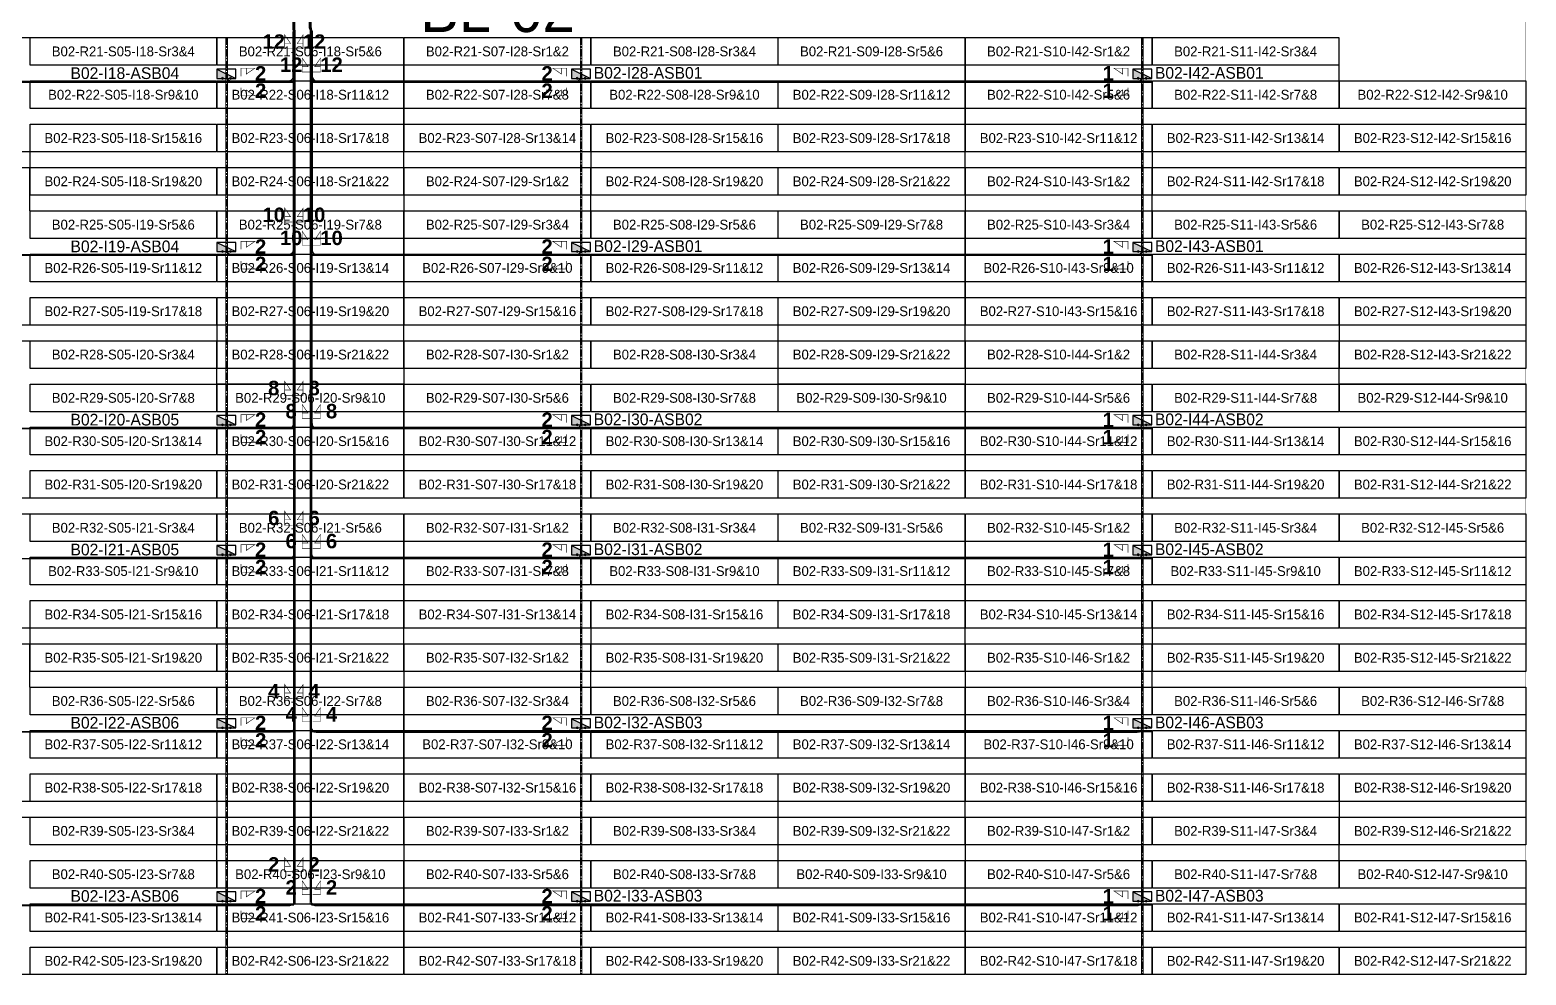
# Model space of a CAD drawing. Header units: metres. Extents: x 532643 to 533032, y 2674174 to 2674494.
# Drawn here: x 532773 to 533032.1, y 2674174.2 to 2674337.9 of the extents above; entities that cross this region are included whole.
import ezdxf
from ezdxf.enums import TextEntityAlignment as Align

# ---------------------------------------------------------------- set-up
doc = ezdxf.new("R2010")
doc.units = ezdxf.units.M
doc.header["$MEASUREMENT"] = 0
doc.linetypes.add('CENTER', pattern=[2, 1.25, -0.25, 0.25, -0.25])
doc.layers.add('Block Boundary-12.5 MW Block', color=6, linetype='Continuous', lineweight=9)
doc.layers.add('PILE', color=1, linetype='Continuous', lineweight=15)
for name, color, linetype in [('DC Trench BL-02', 40, 'Continuous'), ('E-Inverter Grouping', 2, 'Continuous'), ('Inverter Block-02', 7, 'Continuous'), ('LT Cable(AG) INV to LT Panel BL-02', 2, 'Continuous'), ('Messenger Wire Block-02 (Master Path)', 30, 'Continuous'), ('Messenger Wire Block-02 (MW Path)', 191, 'Continuous'), ('Messenger Wire Exc Link', 7, 'Continuous'), ('MMS Block Numbering', 7, 'Continuous'), ('MMS Table Block-02', 8, 'Continuous'), ('Plan Line - DC BL-02', 40, 'Continuous'), ('Section Marking BL-02', 2, 'Continuous')]:
    doc.layers.add(name, color=color, linetype=linetype)
doc.styles.add('Adani Regular', font='Adani Regular.ttf')
doc.styles.add('BoldTextStyle', font='arialbd.ttf')
doc.styles.get("Standard").update_dxf_attribs({"font": 'Adani Regular.ttf'})

# ---------------------------------------------------------------- blocks, each defined once
blk = doc.blocks.new('MMS Table (32.292 x 4.788)')
at = {"color": 0}
blk.add_lwpolyline([(0, -0.002), (0, 4.786), (32.292, 4.786), (32.292, -0.002)], close=True, dxfattribs=at)
at = {"color": 7}
blk.add_attdef('ID1', text='', height=1.7, dxfattribs=at).set_placement((16.146, 2.392), align=Align.MIDDLE_CENTER)
blk = doc.blocks.new('Inverter Block')
h = blk.add_hatch(color=0)
h.dxf.hatch_style = 1
h.paths.add_polyline_path([(-1.46, 2.27), (-1.46, 0.85), (1.46, 0.85)])
at = {"color": 0}
blk.add_lwpolyline([(1.46, 2.27), (-1.46, 2.27), (-1.46, 0.85), (1.46, 0.85)], close=True, dxfattribs=at)
blk.add_lwpolyline([(-1.46, 2.27), (1.46, 0.85)], dxfattribs=at)
at = {"layer": 'PILE'}
for centre in [(-0.61, 0.85), (0.61, 0.85)]:
    blk.add_circle(centre, 0.156, dxfattribs=at)
at = {"color": 7}
blk.add_attdef('ID', (-1.46, 3.01), '', height=1.8, dxfattribs=at)

msp = doc.modelspace()

# ---------------------------------------------------------------- linework, layer by layer
at = {"layer": 'Block Boundary-12.5 MW Block', "const_width": 0.05}
msp.add_lwpolyline([(532643.48, 2674494.08), (533032.08, 2674494.08), (533032.08, 2674174.29), (532643.48, 2674174.29)], close=True, dxfattribs=at)
at = {"layer": 'DC Trench BL-02', "color": 40, "const_width": 0.15}
for points in [[(532807.23, 2674336.57), (532806.93, 2674336.57), (532806.93, 2674174.29), (532807.23, 2674174.29)], [(532868.63, 2674336.57), (532868.33, 2674336.57), (532868.33, 2674174.29), (532868.63, 2674174.29)], [(532965.81, 2674336.57), (532965.51, 2674336.57), (532965.51, 2674174.29), (532965.81, 2674174.29)]]:
    msp.add_lwpolyline(points, close=True, dxfattribs=at)
at = {"layer": 'E-Inverter Grouping'}
for points in [[(532837.73, 2674309.29), (532773.05, 2674309.29), (532773.05, 2674316.79), (532740.66, 2674316.79), (532740.66, 2674336.58), (532837.73, 2674336.58)], [(532934.91, 2674309.29), (532870.22, 2674309.29), (532870.22, 2674316.79), (532837.83, 2674316.79), (532837.83, 2674336.58), (532934.91, 2674336.58)], [(532837.73, 2674279.29), (532805.44, 2674279.29), (532805.44, 2674286.79), (532740.66, 2674286.79), (532740.66, 2674314.08), (532772.95, 2674314.08), (532772.95, 2674306.58), (532837.73, 2674306.58)], [(532934.91, 2674279.29), (532902.62, 2674279.29), (532902.62, 2674286.79), (532837.83, 2674286.79), (532837.83, 2674314.08), (532870.12, 2674314.08), (532870.12, 2674306.58), (532934.91, 2674306.58)], [(533032.08, 2674279.29), (532999.79, 2674279.29), (532999.79, 2674286.79), (532935.01, 2674286.79), (532935.01, 2674314.08), (532967.3, 2674314.08), (532967.3, 2674306.58), (533032.08, 2674306.58)], [(532805.34, 2674276.58), (532837.73, 2674276.58), (532837.73, 2674256.79), (532740.66, 2674256.79), (532740.66, 2674284.08), (532805.34, 2674284.08)], [(532902.52, 2674276.58), (532934.91, 2674276.58), (532934.91, 2674256.79), (532837.83, 2674256.79), (532837.83, 2674284.08), (532902.52, 2674284.08)], [(532999.69, 2674276.58), (533032.08, 2674276.58), (533032.08, 2674256.79), (532935.01, 2674256.79), (532935.01, 2674284.08), (532999.69, 2674284.08)], [(532837.73, 2674226.79), (532773.05, 2674226.79), (532773.05, 2674234.29), (532740.66, 2674234.29), (532740.66, 2674254.08), (532837.73, 2674254.08)], [(532934.91, 2674226.79), (532870.22, 2674226.79), (532870.22, 2674234.29), (532837.83, 2674234.29), (532837.83, 2674254.08), (532934.91, 2674254.08)], [(533032.08, 2674226.79), (532967.4, 2674226.79), (532967.4, 2674234.29), (532935.01, 2674234.29), (532935.01, 2674254.08), (533032.08, 2674254.08)], [(532837.73, 2674196.79), (532805.44, 2674196.79), (532805.44, 2674204.29), (532740.66, 2674204.29), (532740.66, 2674231.58), (532772.95, 2674231.58), (532772.95, 2674224.08), (532837.73, 2674224.08)], [(532934.91, 2674196.79), (532902.62, 2674196.79), (532902.62, 2674204.29), (532837.83, 2674204.29), (532837.83, 2674231.58), (532870.12, 2674231.58), (532870.12, 2674224.08), (532934.91, 2674224.08)], [(533032.08, 2674196.79), (532999.79, 2674196.79), (532999.79, 2674204.29), (532935.01, 2674204.29), (532935.01, 2674231.58), (532967.3, 2674231.58), (532967.3, 2674224.08), (533032.08, 2674224.08)], [(532805.34, 2674194.08), (532837.73, 2674194.08), (532837.73, 2674174.29), (532740.66, 2674174.29), (532740.66, 2674201.58), (532805.34, 2674201.58)], [(532902.52, 2674194.08), (532934.91, 2674194.08), (532934.91, 2674174.29), (532837.83, 2674174.29), (532837.83, 2674201.58), (532902.52, 2674201.58)], [(532999.69, 2674194.08), (533032.08, 2674194.08), (533032.08, 2674174.29), (532935.01, 2674174.29), (532935.01, 2674201.58), (532999.69, 2674201.58)]]:
    msp.add_lwpolyline(points, close=True, dxfattribs=at)
at = {"layer": 'E-Inverter Grouping', "color": 3}
msp.add_lwpolyline([(532999.69, 2674329.08), (533032.08, 2674329.08), (533032.08, 2674309.29), (532967.4, 2674309.29), (532967.4, 2674316.79), (532935.01, 2674316.79), (532935.01, 2674336.58), (532999.69, 2674336.58)], close=True, dxfattribs=at)
at = {"layer": 'LT Cable(AG) INV to LT Panel BL-02', "color": 2}
for points in [[(532833.52, 2674367.87), (532827.86, 2674367.87, -0.105798), (532827.5, 2674367.95), (532825.69, 2674368.76, 0.042157), (532825.54, 2674368.77), (532819.49, 2674368.77, 0.414214), (532818.59, 2674367.87), (532818.59, 2674338.22, 0.021647), (532818.59, 2674338.15), (532818.63, 2674337.65, -0.021647), (532818.64, 2674337.57), (532818.64, 2674329.88, -0.414214), (532817.74, 2674328.98), (532710.8, 2674328.98, -0.414214), (532709.9, 2674329.88), (532709.9, 2674330.23)], [(532833.52, 2674367.82), (532827.85, 2674367.82, -0.106135), (532827.48, 2674367.9), (532825.69, 2674368.71, 0.042157), (532825.54, 2674368.72), (532819.54, 2674368.72, 0.414214), (532818.64, 2674367.82), (532818.64, 2674338.23, 0.021647), (532818.64, 2674338.15), (532818.68, 2674337.65, -0.021647), (532818.69, 2674337.57), (532818.69, 2674299.83, -0.414214), (532817.79, 2674298.93), (532710.8, 2674298.93, -0.414214), (532709.9, 2674299.83), (532709.9, 2674300.23)], [(532831.58, 2674367.77), (532827.84, 2674367.77, -0.106475), (532827.47, 2674367.85), (532825.69, 2674368.66, 0.042157), (532825.53, 2674368.67), (532819.59, 2674368.67, 0.414214), (532818.69, 2674367.77), (532818.69, 2674338.23, 0.021647), (532818.69, 2674338.15), (532818.73, 2674337.65, -0.021647), (532818.74, 2674337.57), (532818.74, 2674269.78, -0.414214), (532817.84, 2674268.88), (532710.8, 2674268.88, -0.414214), (532709.9, 2674269.78), (532709.9, 2674270.23)], [(532831.58, 2674367.72), (532827.83, 2674367.72, -0.106819), (532827.46, 2674367.8), (532825.68, 2674368.61, 0.042157), (532825.53, 2674368.62), (532819.64, 2674368.62, 0.414214), (532818.74, 2674367.72), (532818.74, 2674338.23, 0.021647), (532818.74, 2674338.15), (532818.78, 2674337.65, -0.021647), (532818.79, 2674337.58), (532818.79, 2674247.23, -0.414214), (532817.89, 2674246.33), (532710.8, 2674246.33, -0.414214), (532709.9, 2674247.23), (532709.9, 2674247.73)], [(532829.51, 2674367.67), (532827.82, 2674367.67, -0.107167), (532827.45, 2674367.75), (532825.68, 2674368.56, 0.042157), (532825.53, 2674368.57), (532819.69, 2674368.57, 0.414214), (532818.79, 2674367.67), (532818.79, 2674338.23, 0.021647), (532818.79, 2674338.15), (532818.83, 2674337.66, -0.021647), (532818.84, 2674337.58), (532818.84, 2674217.18, -0.414214), (532817.94, 2674216.28), (532710.8, 2674216.28, -0.414214), (532709.9, 2674217.18), (532709.9, 2674217.73)], [(532829.51, 2674367.62), (532827.81, 2674367.62, -0.107518), (532827.44, 2674367.7), (532825.67, 2674368.51, 0.042157), (532825.52, 2674368.52), (532819.74, 2674368.52, 0.414214), (532818.84, 2674367.62), (532818.84, 2674338.23, 0.021647), (532818.84, 2674338.16), (532818.88, 2674337.66, -0.021647), (532818.89, 2674337.58), (532818.89, 2674187.13, -0.414214), (532817.99, 2674186.23), (532710.8, 2674186.23, -0.414214), (532709.9, 2674187.13), (532709.9, 2674187.73)], [(532833.52, 2674367.9), (532827.87, 2674367.9, -0.105631), (532827.5, 2674367.98), (532825.7, 2674368.79, 0.042157), (532825.54, 2674368.8), (532819.46, 2674368.8, 0.414214), (532818.56, 2674367.9), (532818.56, 2674338.22, 0.021647), (532818.56, 2674338.14), (532818.61, 2674337.65, -0.021647), (532818.61, 2674337.57), (532818.61, 2674329.9, -0.414214), (532817.71, 2674329), (532807.98, 2674329, -0.414214), (532807.08, 2674329.9), (532807.08, 2674330.23)], [(532833.52, 2674367.85), (532827.86, 2674367.85, -0.105966), (532827.49, 2674367.93), (532825.69, 2674368.74, 0.042157), (532825.54, 2674368.75), (532819.51, 2674368.75, 0.414214), (532818.61, 2674367.85), (532818.61, 2674338.22, 0.021647), (532818.61, 2674338.15), (532818.66, 2674337.65, -0.021647), (532818.66, 2674337.57), (532818.66, 2674299.85, -0.414214), (532817.76, 2674298.95), (532807.98, 2674298.95, -0.414214), (532807.08, 2674299.85), (532807.08, 2674300.23)], [(532831.58, 2674367.8), (532827.85, 2674367.8, -0.106305), (532827.48, 2674367.88), (532825.69, 2674368.69, 0.042157), (532825.54, 2674368.7), (532819.56, 2674368.7, 0.414214), (532818.66, 2674367.8), (532818.66, 2674338.23, 0.021647), (532818.66, 2674338.15), (532818.71, 2674337.65, -0.021647), (532818.71, 2674337.57), (532818.71, 2674269.8, -0.414214), (532817.81, 2674268.9), (532807.98, 2674268.9, -0.414214), (532807.08, 2674269.8), (532807.08, 2674270.23)], [(532831.58, 2674367.75), (532827.84, 2674367.75, -0.106647), (532827.47, 2674367.83), (532825.68, 2674368.64, 0.042157), (532825.53, 2674368.65), (532819.61, 2674368.65, 0.414214), (532818.71, 2674367.75), (532818.71, 2674338.23, 0.021647), (532818.71, 2674338.15), (532818.76, 2674337.65, -0.021647), (532818.76, 2674337.57), (532818.76, 2674247.25, -0.414214), (532817.86, 2674246.35), (532807.98, 2674246.35, -0.414214), (532807.08, 2674247.25), (532807.08, 2674247.73)], [(532829.51, 2674367.7), (532827.83, 2674367.7, -0.106992), (532827.45, 2674367.78), (532825.68, 2674368.59, 0.042157), (532825.53, 2674368.6), (532819.66, 2674368.6, 0.414214), (532818.76, 2674367.7), (532818.76, 2674338.23, 0.021647), (532818.76, 2674338.15), (532818.81, 2674337.65, -0.021647), (532818.81, 2674337.58), (532818.81, 2674217.2, -0.414214), (532817.91, 2674216.3), (532807.98, 2674216.3, -0.414214), (532807.08, 2674217.2), (532807.08, 2674217.73)], [(532829.51, 2674367.65), (532827.82, 2674367.65, -0.107342), (532827.44, 2674367.73), (532825.67, 2674368.54, 0.042157), (532825.52, 2674368.55), (532819.71, 2674368.55, 0.414214), (532818.81, 2674367.65), (532818.81, 2674338.23, 0.021647), (532818.81, 2674338.15), (532818.86, 2674337.66, -0.021647), (532818.86, 2674337.58), (532818.86, 2674187.15, -0.414214), (532817.96, 2674186.25), (532807.98, 2674186.25, -0.414214), (532807.08, 2674187.15), (532807.08, 2674187.73)]]:
    msp.add_lwpolyline(points, format="xyb", dxfattribs=at)
at = {"layer": 'LT Cable(AG) INV to LT Panel BL-02', "color": 5}
for points in [[(532828.49, 2674367.27), (532826.87, 2674367.27, 0.078431), (532826.59, 2674367.22), (532825.73, 2674366.94, -0.078431), (532825.45, 2674366.9), (532822.31, 2674366.9, 0.414214), (532821.41, 2674366), (532821.41, 2674338.33, 0.093355), (532821.47, 2674338.01), (532821.57, 2674337.75, -0.093355), (532821.64, 2674337.42), (532821.64, 2674187.15, 0.414214), (532822.54, 2674186.25), (532964.76, 2674186.25, 0.414214), (532965.66, 2674187.15), (532965.66, 2674187.73)], [(532828.49, 2674367.24), (532826.87, 2674367.24, 0.078431), (532826.59, 2674367.2), (532825.73, 2674366.92, -0.078431), (532825.45, 2674366.87), (532822.34, 2674366.87, 0.414214), (532821.44, 2674365.97), (532821.44, 2674338.34, 0.093355), (532821.5, 2674338.01), (532821.6, 2674337.75, -0.093355), (532821.66, 2674337.42), (532821.66, 2674187.18, 0.414214), (532822.56, 2674186.28), (532867.58, 2674186.28, 0.414214), (532868.48, 2674187.18), (532868.48, 2674187.73)], [(532828.49, 2674367.22), (532826.87, 2674367.22, 0.078431), (532826.6, 2674367.17), (532825.73, 2674366.89, -0.078431), (532825.46, 2674366.85), (532822.36, 2674366.85, 0.414214), (532821.46, 2674365.95), (532821.46, 2674338.34, 0.093355), (532821.52, 2674338.02), (532821.62, 2674337.76, -0.093355), (532821.69, 2674337.43), (532821.69, 2674217.2, 0.414214), (532822.59, 2674216.3), (532964.76, 2674216.3, 0.414214), (532965.66, 2674217.2), (532965.66, 2674217.73)], [(532828.49, 2674367.19), (532826.88, 2674367.19, 0.078431), (532826.6, 2674367.15), (532825.74, 2674366.87, -0.078431), (532825.46, 2674366.82), (532822.39, 2674366.82, 0.414214), (532821.49, 2674365.92), (532821.49, 2674338.35, 0.093355), (532821.55, 2674338.02), (532821.65, 2674337.76, -0.093355), (532821.71, 2674337.43), (532821.71, 2674217.23, 0.414214), (532822.61, 2674216.33), (532867.58, 2674216.33, 0.414214), (532868.48, 2674217.23), (532868.48, 2674217.73)], [(532830.48, 2674367.17), (532826.88, 2674367.17, 0.078431), (532826.6, 2674367.12), (532825.74, 2674366.84, -0.078431), (532825.46, 2674366.8), (532822.41, 2674366.8, 0.414214), (532821.51, 2674365.9), (532821.51, 2674338.35, 0.093355), (532821.57, 2674338.03), (532821.67, 2674337.77, -0.093355), (532821.74, 2674337.44), (532821.74, 2674247.25, 0.414214), (532822.64, 2674246.35), (532964.76, 2674246.35, 0.414214), (532965.66, 2674247.25), (532965.66, 2674247.73)], [(532830.48, 2674367.14), (532826.89, 2674367.14, 0.078431), (532826.61, 2674367.1), (532825.75, 2674366.82, -0.078431), (532825.47, 2674366.77), (532822.44, 2674366.77, 0.414214), (532821.54, 2674365.87), (532821.54, 2674338.36, 0.093355), (532821.6, 2674338.03), (532821.7, 2674337.77, -0.093355), (532821.76, 2674337.44), (532821.76, 2674247.28, 0.414214), (532822.66, 2674246.38), (532867.58, 2674246.38, 0.414214), (532868.48, 2674247.28), (532868.48, 2674247.73)], [(532830.48, 2674367.12), (532826.89, 2674367.12, 0.078431), (532826.61, 2674367.07), (532825.75, 2674366.79, -0.078431), (532825.47, 2674366.75), (532822.46, 2674366.75, 0.414214), (532821.56, 2674365.85), (532821.56, 2674338.36, 0.093355), (532821.62, 2674338.04), (532821.72, 2674337.77, -0.093355), (532821.79, 2674337.45), (532821.79, 2674269.8, 0.414214), (532822.69, 2674268.9), (532964.76, 2674268.9, 0.414214), (532965.66, 2674269.8), (532965.66, 2674270.23)], [(532830.48, 2674367.09), (532826.89, 2674367.09, 0.078431), (532826.62, 2674367.05), (532825.75, 2674366.77, -0.078431), (532825.48, 2674366.72), (532822.49, 2674366.72, 0.414214), (532821.59, 2674365.82), (532821.59, 2674338.37, 0.093355), (532821.65, 2674338.04), (532821.75, 2674337.78, -0.093355), (532821.81, 2674337.45), (532821.81, 2674269.83, 0.414214), (532822.71, 2674268.93), (532867.58, 2674268.93, 0.414214), (532868.48, 2674269.83), (532868.48, 2674270.23)], [(532832.64, 2674367.07), (532826.9, 2674367.07, 0.078431), (532826.62, 2674367.02), (532825.76, 2674366.74, -0.078431), (532825.48, 2674366.7), (532822.51, 2674366.7, 0.414214), (532821.61, 2674365.8), (532821.61, 2674338.37, 0.093355), (532821.67, 2674338.04), (532821.77, 2674337.78, -0.093355), (532821.84, 2674337.46), (532821.84, 2674299.85, 0.414214), (532822.74, 2674298.95), (532964.76, 2674298.95, 0.414214), (532965.66, 2674299.85), (532965.66, 2674300.23)], [(532832.64, 2674367.04), (532826.9, 2674367.04, 0.078431), (532826.62, 2674367), (532825.76, 2674366.72, -0.078431), (532825.48, 2674366.67), (532822.54, 2674366.67, 0.414214), (532821.64, 2674365.77), (532821.64, 2674338.38, 0.093355), (532821.7, 2674338.05), (532821.8, 2674337.79, -0.093355), (532821.86, 2674337.46), (532821.86, 2674299.88, 0.414214), (532822.76, 2674298.98), (532867.58, 2674298.98, 0.414214), (532868.48, 2674299.88), (532868.48, 2674300.23)], [(532832.64, 2674367.02), (532826.91, 2674367.02, 0.078431), (532826.63, 2674366.97), (532825.77, 2674366.69, -0.078431), (532825.49, 2674366.65), (532822.56, 2674366.65, 0.414214), (532821.66, 2674365.75), (532821.66, 2674338.38, 0.093355), (532821.72, 2674338.05), (532821.82, 2674337.79, -0.093355), (532821.89, 2674337.47), (532821.89, 2674329.9, 0.414214), (532822.79, 2674329), (532964.76, 2674329, 0.414214), (532965.66, 2674329.9), (532965.66, 2674330.23)], [(532832.64, 2674366.99), (532826.91, 2674366.99, 0.078431), (532826.63, 2674366.95), (532825.77, 2674366.67, -0.078431), (532825.49, 2674366.62), (532822.59, 2674366.62, 0.414214), (532821.69, 2674365.72), (532821.69, 2674338.39, 0.093355), (532821.75, 2674338.06), (532821.85, 2674337.8, -0.093355), (532821.91, 2674337.47), (532821.91, 2674329.93, 0.414214), (532822.81, 2674329.03), (532867.58, 2674329.03, 0.414214), (532868.48, 2674329.93), (532868.48, 2674330.23)]]:
    msp.add_lwpolyline(points, format="xyb", dxfattribs=at)
at = {"layer": 'Messenger Wire Block-02 (Master Path)'}
for points in [[(532818.74, 2674186.38), (532818.74, 2674337.61)], [(532821.76, 2674186.38), (532821.76, 2674337.61)], [(532708.26, 2674328.88), (532818.74, 2674328.88)], [(532821.76, 2674328.88), (532967.3, 2674328.88)], [(532708.26, 2674298.88), (532818.74, 2674298.88)], [(532821.76, 2674298.88), (532967.3, 2674298.88)], [(532708.26, 2674268.88), (532818.74, 2674268.88)], [(532821.76, 2674268.88), (532967.3, 2674268.88)], [(532708.26, 2674246.38), (532818.74, 2674246.38)], [(532821.76, 2674246.38), (532967.3, 2674246.38)], [(532708.26, 2674216.38), (532818.74, 2674216.38)], [(532821.76, 2674216.38), (532967.3, 2674216.38)], [(532708.26, 2674186.38), (532818.74, 2674186.38)], [(532821.76, 2674186.38), (532967.3, 2674186.38)]]:
    msp.add_lwpolyline(points, dxfattribs=at)
at = {"layer": 'Messenger Wire Block-02 (MW Path)', "const_width": 0.1}
for points in [[(532818.49, 2674268.88), (532818.49, 2674337.61)], [(532818.99, 2674186.38), (532818.99, 2674337.61)], [(532821.51, 2674186.38), (532821.51, 2674337.61)], [(532822.01, 2674268.88), (532822.01, 2674337.61)], [(532708.26, 2674328.88), (532818.74, 2674328.88)], [(532821.76, 2674328.88), (532967.3, 2674328.88)], [(532708.26, 2674298.88), (532818.74, 2674298.88)], [(532821.76, 2674298.88), (532967.3, 2674298.88)], [(532708.26, 2674268.88), (532818.74, 2674268.88)], [(532821.76, 2674268.88), (532967.3, 2674268.88)], [(532708.26, 2674246.38), (532818.74, 2674246.38)], [(532821.76, 2674246.38), (532967.3, 2674246.38)], [(532708.26, 2674216.38), (532818.74, 2674216.38)], [(532821.76, 2674216.38), (532967.3, 2674216.38)], [(532708.26, 2674186.38), (532818.74, 2674186.38)], [(532821.76, 2674186.38), (532967.3, 2674186.38)]]:
    msp.add_lwpolyline(points, dxfattribs=at)
at = {"layer": 'Messenger Wire Exc Link'}
for points in [[(532818.69, 2674338.19), (532818.74, 2674337.61)], [(532821.54, 2674338.19), (532821.76, 2674337.61)]]:
    msp.add_lwpolyline(points, dxfattribs=at)
at = {"layer": 'Plan Line - DC BL-02', "color": 6, "linetype": 'CENTER'}
for points in [[(532807.08, 2674336.57), (532807.08, 2674174.29)], [(532868.48, 2674336.57), (532868.48, 2674174.29)], [(532965.66, 2674336.57), (532965.66, 2674174.29)]]:
    msp.add_lwpolyline(points, dxfattribs=at)
at = {"layer": 'Section Marking BL-02', "color": 94, "lineweight": 35, "true_color": 0x00a500, "const_width": 0.1}
for points in [[(532818.54, 2674334.63), (532817.15, 2674334.63), (532817.15, 2674337.03), (532818.16, 2674335.55), (532817.15, 2674335.55)], [(532818.94, 2674334.63), (532820.33, 2674334.63), (532820.33, 2674337.03), (532819.32, 2674335.55), (532820.33, 2674335.55)], [(532809.58, 2674329.88), (532809.58, 2674331.27), (532811.98, 2674331.27), (532810.5, 2674330.26), (532810.5, 2674331.27)], [(532821.56, 2674330.63), (532820.17, 2674330.63), (532820.17, 2674333.03), (532821.18, 2674331.55), (532820.17, 2674331.55)], [(532821.96, 2674330.63), (532823.35, 2674330.63), (532823.35, 2674333.03), (532822.34, 2674331.55), (532823.35, 2674331.55)], [(532865.98, 2674329.88), (532865.98, 2674331.27), (532863.58, 2674331.27), (532865.06, 2674330.26), (532865.06, 2674331.27)], [(532963.16, 2674329.88), (532963.16, 2674331.27), (532960.76, 2674331.27), (532962.24, 2674330.26), (532962.24, 2674331.27)], [(532809.58, 2674327.88), (532809.58, 2674326.49), (532811.98, 2674326.49), (532810.5, 2674327.5), (532810.5, 2674326.49)], [(532865.98, 2674327.88), (532865.98, 2674326.49), (532863.58, 2674326.49), (532865.06, 2674327.5), (532865.06, 2674326.49)], [(532963.16, 2674327.88), (532963.16, 2674326.49), (532960.76, 2674326.49), (532962.24, 2674327.5), (532962.24, 2674326.49)], [(532818.54, 2674304.63), (532817.15, 2674304.63), (532817.15, 2674307.03), (532818.16, 2674305.55), (532817.15, 2674305.55)], [(532818.94, 2674304.63), (532820.33, 2674304.63), (532820.33, 2674307.03), (532819.32, 2674305.55), (532820.33, 2674305.55)], [(532821.56, 2674300.63), (532820.17, 2674300.63), (532820.17, 2674303.03), (532821.18, 2674301.55), (532820.17, 2674301.55)], [(532821.96, 2674300.63), (532823.35, 2674300.63), (532823.35, 2674303.03), (532822.34, 2674301.55), (532823.35, 2674301.55)], [(532809.58, 2674299.88), (532809.58, 2674301.27), (532811.98, 2674301.27), (532810.5, 2674300.26), (532810.5, 2674301.27)], [(532865.98, 2674299.88), (532865.98, 2674301.27), (532863.58, 2674301.27), (532865.06, 2674300.26), (532865.06, 2674301.27)], [(532963.16, 2674299.88), (532963.16, 2674301.27), (532960.76, 2674301.27), (532962.24, 2674300.26), (532962.24, 2674301.27)], [(532809.58, 2674297.88), (532809.58, 2674296.49), (532811.98, 2674296.49), (532810.5, 2674297.5), (532810.5, 2674296.49)], [(532865.98, 2674297.88), (532865.98, 2674296.49), (532863.58, 2674296.49), (532865.06, 2674297.5), (532865.06, 2674296.49)], [(532963.16, 2674297.88), (532963.16, 2674296.49), (532960.76, 2674296.49), (532962.24, 2674297.5), (532962.24, 2674296.49)], [(532818.54, 2674274.63), (532817.15, 2674274.63), (532817.15, 2674277.03), (532818.16, 2674275.55), (532817.15, 2674275.55)], [(532818.94, 2674274.63), (532820.33, 2674274.63), (532820.33, 2674277.03), (532819.32, 2674275.55), (532820.33, 2674275.55)], [(532809.58, 2674269.88), (532809.58, 2674271.27), (532811.98, 2674271.27), (532810.5, 2674270.26), (532810.5, 2674271.27)], [(532821.56, 2674270.63), (532820.17, 2674270.63), (532820.17, 2674273.03), (532821.18, 2674271.55), (532820.17, 2674271.55)], [(532821.96, 2674270.63), (532823.35, 2674270.63), (532823.35, 2674273.03), (532822.34, 2674271.55), (532823.35, 2674271.55)], [(532865.98, 2674269.88), (532865.98, 2674271.27), (532863.58, 2674271.27), (532865.06, 2674270.26), (532865.06, 2674271.27)], [(532963.16, 2674269.88), (532963.16, 2674271.27), (532960.76, 2674271.27), (532962.24, 2674270.26), (532962.24, 2674271.27)], [(532809.58, 2674267.88), (532809.58, 2674266.49), (532811.98, 2674266.49), (532810.5, 2674267.5), (532810.5, 2674266.49)], [(532865.98, 2674267.88), (532865.98, 2674266.49), (532863.58, 2674266.49), (532865.06, 2674267.5), (532865.06, 2674266.49)], [(532963.16, 2674267.88), (532963.16, 2674266.49), (532960.76, 2674266.49), (532962.24, 2674267.5), (532962.24, 2674266.49)], [(532818.54, 2674252.13), (532817.15, 2674252.13), (532817.15, 2674254.53), (532818.16, 2674253.05), (532817.15, 2674253.05)], [(532818.94, 2674252.13), (532820.33, 2674252.13), (532820.33, 2674254.53), (532819.32, 2674253.05), (532820.33, 2674253.05)], [(532821.56, 2674248.13), (532820.17, 2674248.13), (532820.17, 2674250.53), (532821.18, 2674249.05), (532820.17, 2674249.05)], [(532821.96, 2674248.13), (532823.35, 2674248.13), (532823.35, 2674250.53), (532822.34, 2674249.05), (532823.35, 2674249.05)], [(532809.58, 2674247.38), (532809.58, 2674248.77), (532811.98, 2674248.77), (532810.5, 2674247.76), (532810.5, 2674248.77)], [(532865.98, 2674247.38), (532865.98, 2674248.77), (532863.58, 2674248.77), (532865.06, 2674247.76), (532865.06, 2674248.77)], [(532963.16, 2674247.38), (532963.16, 2674248.77), (532960.76, 2674248.77), (532962.24, 2674247.76), (532962.24, 2674248.77)], [(532809.58, 2674245.38), (532809.58, 2674243.99), (532811.98, 2674243.99), (532810.5, 2674245), (532810.5, 2674243.99)], [(532865.98, 2674245.38), (532865.98, 2674243.99), (532863.58, 2674243.99), (532865.06, 2674245), (532865.06, 2674243.99)], [(532963.16, 2674245.38), (532963.16, 2674243.99), (532960.76, 2674243.99), (532962.24, 2674245), (532962.24, 2674243.99)], [(532818.54, 2674222.13), (532817.15, 2674222.13), (532817.15, 2674224.53), (532818.16, 2674223.05), (532817.15, 2674223.05)], [(532818.94, 2674222.13), (532820.33, 2674222.13), (532820.33, 2674224.53), (532819.32, 2674223.05), (532820.33, 2674223.05)], [(532821.56, 2674218.13), (532820.17, 2674218.13), (532820.17, 2674220.53), (532821.18, 2674219.05), (532820.17, 2674219.05)], [(532821.96, 2674218.13), (532823.35, 2674218.13), (532823.35, 2674220.53), (532822.34, 2674219.05), (532823.35, 2674219.05)], [(532809.58, 2674217.38), (532809.58, 2674218.77), (532811.98, 2674218.77), (532810.5, 2674217.76), (532810.5, 2674218.77)], [(532865.98, 2674217.38), (532865.98, 2674218.77), (532863.58, 2674218.77), (532865.06, 2674217.76), (532865.06, 2674218.77)], [(532963.16, 2674217.38), (532963.16, 2674218.77), (532960.76, 2674218.77), (532962.24, 2674217.76), (532962.24, 2674218.77)], [(532809.58, 2674215.38), (532809.58, 2674213.99), (532811.98, 2674213.99), (532810.5, 2674215), (532810.5, 2674213.99)], [(532865.98, 2674215.38), (532865.98, 2674213.99), (532863.58, 2674213.99), (532865.06, 2674215), (532865.06, 2674213.99)], [(532963.16, 2674215.38), (532963.16, 2674213.99), (532960.76, 2674213.99), (532962.24, 2674215), (532962.24, 2674213.99)], [(532818.54, 2674192.13), (532817.15, 2674192.13), (532817.15, 2674194.53), (532818.16, 2674193.05), (532817.15, 2674193.05)], [(532818.94, 2674192.13), (532820.33, 2674192.13), (532820.33, 2674194.53), (532819.32, 2674193.05), (532820.33, 2674193.05)], [(532809.58, 2674187.38), (532809.58, 2674188.77), (532811.98, 2674188.77), (532810.5, 2674187.76), (532810.5, 2674188.77)], [(532821.56, 2674188.13), (532820.17, 2674188.13), (532820.17, 2674190.53), (532821.18, 2674189.05), (532820.17, 2674189.05)], [(532821.96, 2674188.13), (532823.35, 2674188.13), (532823.35, 2674190.53), (532822.34, 2674189.05), (532823.35, 2674189.05)], [(532865.98, 2674187.38), (532865.98, 2674188.77), (532863.58, 2674188.77), (532865.06, 2674187.76), (532865.06, 2674188.77)], [(532963.16, 2674187.38), (532963.16, 2674188.77), (532960.76, 2674188.77), (532962.24, 2674187.76), (532962.24, 2674188.77)], [(532809.58, 2674185.38), (532809.58, 2674183.99), (532811.98, 2674183.99), (532810.5, 2674185), (532810.5, 2674183.99)], [(532865.98, 2674185.38), (532865.98, 2674183.99), (532863.58, 2674183.99), (532865.06, 2674185), (532865.06, 2674183.99)], [(532963.16, 2674185.38), (532963.16, 2674183.99), (532960.76, 2674183.99), (532962.24, 2674185), (532962.24, 2674183.99)]]:
    msp.add_lwpolyline(points, dxfattribs=at)

# ---------------------------------------------------------------- block references
at = {"layer": 'Inverter Block-02'}
ref = msp.add_blockref('Inverter Block', (532807.06, 2674328.56), dxfattribs=dict(at, xscale=1.124999999976148, yscale=1.124999999976148, zscale=1.124999999976148))
ref.add_attrib('ID', 'B02-I18-ASB04', (532780.05, 2674329.4), dxfattribs={"layer": '0', "color": 7, "height": 2.025})
ref = msp.add_blockref('Inverter Block', (532868.47, 2674328.56), dxfattribs=dict(at, xscale=1.124999999976148, yscale=1.124999999976148, zscale=1.124999999976148))
ref.add_attrib('ID', 'B02-I28-ASB01', (532870.66, 2674329.45), dxfattribs={"layer": '0', "color": 7, "height": 2.025})
ref = msp.add_blockref('Inverter Block', (532965.64, 2674328.56), dxfattribs=dict(at, xscale=1.124999999976148, yscale=1.124999999976148, zscale=1.124999999976148))
ref.add_attrib('ID', 'B02-I42-ASB01', (532967.84, 2674329.45), dxfattribs={"layer": '0', "color": 7, "height": 2.025})
ref = msp.add_blockref('Inverter Block', (532807.06, 2674298.56), dxfattribs=dict(at, xscale=1.124999999976148, yscale=1.124999999976148, zscale=1.124999999976148))
ref.add_attrib('ID', 'B02-I19-ASB04', (532780.05, 2674299.4), dxfattribs={"layer": '0', "color": 7, "height": 2.025})
ref = msp.add_blockref('Inverter Block', (532868.47, 2674298.56), dxfattribs=dict(at, xscale=1.124999999976148, yscale=1.124999999976148, zscale=1.124999999976148))
ref.add_attrib('ID', 'B02-I29-ASB01', (532870.66, 2674299.45), dxfattribs={"layer": '0', "color": 7, "height": 2.025})
ref = msp.add_blockref('Inverter Block', (532965.64, 2674298.56), dxfattribs=dict(at, xscale=1.124999999976148, yscale=1.124999999976148, zscale=1.124999999976148))
ref.add_attrib('ID', 'B02-I43-ASB01', (532967.84, 2674299.45), dxfattribs={"layer": '0', "color": 7, "height": 2.025})
ref = msp.add_blockref('Inverter Block', (532807.06, 2674268.56), dxfattribs=dict(at, xscale=1.124999999976148, yscale=1.124999999976148, zscale=1.124999999976148))
ref.add_attrib('ID', 'B02-I20-ASB05', (532780.05, 2674269.4), dxfattribs={"layer": '0', "color": 7, "height": 2.025})
ref = msp.add_blockref('Inverter Block', (532868.47, 2674268.56), dxfattribs=dict(at, xscale=1.124999999976148, yscale=1.124999999976148, zscale=1.124999999976148))
ref.add_attrib('ID', 'B02-I30-ASB02', (532870.66, 2674269.45), dxfattribs={"layer": '0', "color": 7, "height": 2.025})
ref = msp.add_blockref('Inverter Block', (532965.64, 2674268.56), dxfattribs=dict(at, xscale=1.124999999976148, yscale=1.124999999976148, zscale=1.124999999976148))
ref.add_attrib('ID', 'B02-I44-ASB02', (532967.84, 2674269.45), dxfattribs={"layer": '0', "color": 7, "height": 2.025})
ref = msp.add_blockref('Inverter Block', (532807.06, 2674246.06), dxfattribs=dict(at, xscale=1.124999999976148, yscale=1.124999999976148, zscale=1.124999999976148))
ref.add_attrib('ID', 'B02-I21-ASB05', (532780.05, 2674246.9), dxfattribs={"layer": '0', "color": 7, "height": 2.025})
ref = msp.add_blockref('Inverter Block', (532868.47, 2674246.06), dxfattribs=dict(at, xscale=1.124999999976148, yscale=1.124999999976148, zscale=1.124999999976148))
ref.add_attrib('ID', 'B02-I31-ASB02', (532870.66, 2674246.95), dxfattribs={"layer": '0', "color": 7, "height": 2.025})
ref = msp.add_blockref('Inverter Block', (532965.64, 2674246.06), dxfattribs=dict(at, xscale=1.124999999976148, yscale=1.124999999976148, zscale=1.124999999976148))
ref.add_attrib('ID', 'B02-I45-ASB02', (532967.84, 2674246.95), dxfattribs={"layer": '0', "color": 7, "height": 2.025})
ref = msp.add_blockref('Inverter Block', (532807.06, 2674216.06), dxfattribs=dict(at, xscale=1.124999999976148, yscale=1.124999999976148, zscale=1.124999999976148))
ref.add_attrib('ID', 'B02-I22-ASB06', (532780.05, 2674216.9), dxfattribs={"layer": '0', "color": 7, "height": 2.025})
ref = msp.add_blockref('Inverter Block', (532868.47, 2674216.06), dxfattribs=dict(at, xscale=1.124999999976148, yscale=1.124999999976148, zscale=1.124999999976148))
ref.add_attrib('ID', 'B02-I32-ASB03', (532870.66, 2674216.95), dxfattribs={"layer": '0', "color": 7, "height": 2.025})
ref = msp.add_blockref('Inverter Block', (532965.64, 2674216.06), dxfattribs=dict(at, xscale=1.124999999976148, yscale=1.124999999976148, zscale=1.124999999976148))
ref.add_attrib('ID', 'B02-I46-ASB03', (532967.84, 2674216.95), dxfattribs={"layer": '0', "color": 7, "height": 2.025})
ref = msp.add_blockref('Inverter Block', (532807.06, 2674186.06), dxfattribs=dict(at, xscale=1.124999999976148, yscale=1.124999999976148, zscale=1.124999999976148))
ref.add_attrib('ID', 'B02-I23-ASB06', (532780.05, 2674186.9), dxfattribs={"layer": '0', "color": 7, "height": 2.025})
ref = msp.add_blockref('Inverter Block', (532868.47, 2674186.06), dxfattribs=dict(at, xscale=1.124999999976148, yscale=1.124999999976148, zscale=1.124999999976148))
ref.add_attrib('ID', 'B02-I33-ASB03', (532870.66, 2674186.95), dxfattribs={"layer": '0', "color": 7, "height": 2.025})
ref = msp.add_blockref('Inverter Block', (532965.64, 2674186.06), dxfattribs=dict(at, xscale=1.124999999976148, yscale=1.124999999976148, zscale=1.124999999976148))
ref.add_attrib('ID', 'B02-I47-ASB03', (532967.84, 2674186.95), dxfattribs={"layer": '0', "color": 7, "height": 2.025})
at = {"layer": 'MMS Table Block-02'}
for p, values in [((532773.05, 2674331.79), {'ID1': 'B02-R21-S05-I18-Sr3&4'}), ((532805.44, 2674331.79), {'ID1': 'B02-R21-S06-I18-Sr5&6'}), ((532837.83, 2674331.79), {'ID1': 'B02-R21-S07-I28-Sr1&2'}), ((532870.22, 2674331.79), {'ID1': 'B02-R21-S08-I28-Sr3&4'}), ((532902.62, 2674331.79), {'ID1': 'B02-R21-S09-I28-Sr5&6'}), ((532935.01, 2674331.79), {'ID1': 'B02-R21-S10-I42-Sr1&2'}), ((532967.4, 2674331.79), {'ID1': 'B02-R21-S11-I42-Sr3&4'}), ((532773.05, 2674324.29), {'ID1': 'B02-R22-S05-I18-Sr9&10'}), ((532805.44, 2674324.29), {'ID1': 'B02-R22-S06-I18-Sr11&12'}), ((532837.83, 2674324.29), {'ID1': 'B02-R22-S07-I28-Sr7&8'}), ((532870.22, 2674324.29), {'ID1': 'B02-R22-S08-I28-Sr9&10'}), ((532902.62, 2674324.29), {'ID1': 'B02-R22-S09-I28-Sr11&12'}), ((532935.01, 2674324.29), {'ID1': 'B02-R22-S10-I42-Sr5&6'}), ((532967.4, 2674324.29), {'ID1': 'B02-R22-S11-I42-Sr7&8'}), ((532999.79, 2674324.29), {'ID1': 'B02-R22-S12-I42-Sr9&10'}), ((532773.05, 2674316.79), {'ID1': 'B02-R23-S05-I18-Sr15&16'}), ((532805.44, 2674316.79), {'ID1': 'B02-R23-S06-I18-Sr17&18'}), ((532837.83, 2674316.79), {'ID1': 'B02-R23-S07-I28-Sr13&14'}), ((532870.22, 2674316.79), {'ID1': 'B02-R23-S08-I28-Sr15&16'}), ((532902.62, 2674316.79), {'ID1': 'B02-R23-S09-I28-Sr17&18'}), ((532935.01, 2674316.79), {'ID1': 'B02-R23-S10-I42-Sr11&12'}), ((532967.4, 2674316.79), {'ID1': 'B02-R23-S11-I42-Sr13&14'}), ((532999.79, 2674316.79), {'ID1': 'B02-R23-S12-I42-Sr15&16'}), ((532773.05, 2674309.29), {'ID1': 'B02-R24-S05-I18-Sr19&20'}), ((532805.44, 2674309.29), {'ID1': 'B02-R24-S06-I18-Sr21&22'}), ((532837.83, 2674309.29), {'ID1': 'B02-R24-S07-I29-Sr1&2'}), ((532870.22, 2674309.29), {'ID1': 'B02-R24-S08-I28-Sr19&20'}), ((532902.62, 2674309.29), {'ID1': 'B02-R24-S09-I28-Sr21&22'}), ((532935.01, 2674309.29), {'ID1': 'B02-R24-S10-I43-Sr1&2'}), ((532967.4, 2674309.29), {'ID1': 'B02-R24-S11-I42-Sr17&18'}), ((532999.79, 2674309.29), {'ID1': 'B02-R24-S12-I42-Sr19&20'}), ((532773.05, 2674301.79), {'ID1': 'B02-R25-S05-I19-Sr5&6'}), ((532805.44, 2674301.79), {'ID1': 'B02-R25-S06-I19-Sr7&8'}), ((532837.83, 2674301.79), {'ID1': 'B02-R25-S07-I29-Sr3&4'}), ((532870.22, 2674301.79), {'ID1': 'B02-R25-S08-I29-Sr5&6'}), ((532902.62, 2674301.79), {'ID1': 'B02-R25-S09-I29-Sr7&8'}), ((532935.01, 2674301.79), {'ID1': 'B02-R25-S10-I43-Sr3&4'}), ((532967.4, 2674301.79), {'ID1': 'B02-R25-S11-I43-Sr5&6'}), ((532999.79, 2674301.79), {'ID1': 'B02-R25-S12-I43-Sr7&8'}), ((532773.05, 2674294.29), {'ID1': 'B02-R26-S05-I19-Sr11&12'}), ((532805.44, 2674294.29), {'ID1': 'B02-R26-S06-I19-Sr13&14'}), ((532837.83, 2674294.29), {'ID1': 'B02-R26-S07-I29-Sr9&10'}), ((532870.22, 2674294.29), {'ID1': 'B02-R26-S08-I29-Sr11&12'}), ((532902.62, 2674294.29), {'ID1': 'B02-R26-S09-I29-Sr13&14'}), ((532935.01, 2674294.29), {'ID1': 'B02-R26-S10-I43-Sr9&10'}), ((532967.4, 2674294.29), {'ID1': 'B02-R26-S11-I43-Sr11&12'}), ((532999.79, 2674294.29), {'ID1': 'B02-R26-S12-I43-Sr13&14'}), ((532773.05, 2674286.79), {'ID1': 'B02-R27-S05-I19-Sr17&18'}), ((532805.44, 2674286.79), {'ID1': 'B02-R27-S06-I19-Sr19&20'}), ((532837.83, 2674286.79), {'ID1': 'B02-R27-S07-I29-Sr15&16'}), ((532870.22, 2674286.79), {'ID1': 'B02-R27-S08-I29-Sr17&18'}), ((532902.62, 2674286.79), {'ID1': 'B02-R27-S09-I29-Sr19&20'}), ((532935.01, 2674286.79), {'ID1': 'B02-R27-S10-I43-Sr15&16'}), ((532967.4, 2674286.79), {'ID1': 'B02-R27-S11-I43-Sr17&18'}), ((532999.79, 2674286.79), {'ID1': 'B02-R27-S12-I43-Sr19&20'}), ((532773.05, 2674279.29), {'ID1': 'B02-R28-S05-I20-Sr3&4'}), ((532805.44, 2674279.29), {'ID1': 'B02-R28-S06-I19-Sr21&22'}), ((532837.83, 2674279.29), {'ID1': 'B02-R28-S07-I30-Sr1&2'}), ((532870.22, 2674279.29), {'ID1': 'B02-R28-S08-I30-Sr3&4'}), ((532902.62, 2674279.29), {'ID1': 'B02-R28-S09-I29-Sr21&22'}), ((532935.01, 2674279.29), {'ID1': 'B02-R28-S10-I44-Sr1&2'}), ((532967.4, 2674279.29), {'ID1': 'B02-R28-S11-I44-Sr3&4'}), ((532999.79, 2674279.29), {'ID1': 'B02-R28-S12-I43-Sr21&22'}), ((532773.05, 2674271.79), {'ID1': 'B02-R29-S05-I20-Sr7&8'}), ((532805.44, 2674271.79), {'ID1': 'B02-R29-S06-I20-Sr9&10'}), ((532837.83, 2674271.79), {'ID1': 'B02-R29-S07-I30-Sr5&6'}), ((532870.22, 2674271.79), {'ID1': 'B02-R29-S08-I30-Sr7&8'}), ((532902.62, 2674271.79), {'ID1': 'B02-R29-S09-I30-Sr9&10'}), ((532935.01, 2674271.79), {'ID1': 'B02-R29-S10-I44-Sr5&6'}), ((532967.4, 2674271.79), {'ID1': 'B02-R29-S11-I44-Sr7&8'}), ((532999.79, 2674271.79), {'ID1': 'B02-R29-S12-I44-Sr9&10'}), ((532773.05, 2674264.29), {'ID1': 'B02-R30-S05-I20-Sr13&14'}), ((532805.44, 2674264.29), {'ID1': 'B02-R30-S06-I20-Sr15&16'}), ((532837.83, 2674264.29), {'ID1': 'B02-R30-S07-I30-Sr11&12'}), ((532870.22, 2674264.29), {'ID1': 'B02-R30-S08-I30-Sr13&14'}), ((532902.62, 2674264.29), {'ID1': 'B02-R30-S09-I30-Sr15&16'}), ((532935.01, 2674264.29), {'ID1': 'B02-R30-S10-I44-Sr11&12'}), ((532967.4, 2674264.29), {'ID1': 'B02-R30-S11-I44-Sr13&14'}), ((532999.79, 2674264.29), {'ID1': 'B02-R30-S12-I44-Sr15&16'}), ((532773.05, 2674256.79), {'ID1': 'B02-R31-S05-I20-Sr19&20'}), ((532805.44, 2674256.79), {'ID1': 'B02-R31-S06-I20-Sr21&22'}), ((532837.83, 2674256.79), {'ID1': 'B02-R31-S07-I30-Sr17&18'}), ((532870.22, 2674256.79), {'ID1': 'B02-R31-S08-I30-Sr19&20'}), ((532902.62, 2674256.79), {'ID1': 'B02-R31-S09-I30-Sr21&22'}), ((532935.01, 2674256.79), {'ID1': 'B02-R31-S10-I44-Sr17&18'}), ((532967.4, 2674256.79), {'ID1': 'B02-R31-S11-I44-Sr19&20'}), ((532999.79, 2674256.79), {'ID1': 'B02-R31-S12-I44-Sr21&22'}), ((532773.05, 2674249.29), {'ID1': 'B02-R32-S05-I21-Sr3&4'}), ((532805.44, 2674249.29), {'ID1': 'B02-R32-S06-I21-Sr5&6'}), ((532837.83, 2674249.29), {'ID1': 'B02-R32-S07-I31-Sr1&2'}), ((532870.22, 2674249.29), {'ID1': 'B02-R32-S08-I31-Sr3&4'}), ((532902.62, 2674249.29), {'ID1': 'B02-R32-S09-I31-Sr5&6'}), ((532935.01, 2674249.29), {'ID1': 'B02-R32-S10-I45-Sr1&2'}), ((532967.4, 2674249.29), {'ID1': 'B02-R32-S11-I45-Sr3&4'}), ((532999.79, 2674249.29), {'ID1': 'B02-R32-S12-I45-Sr5&6'}), ((532773.05, 2674241.79), {'ID1': 'B02-R33-S05-I21-Sr9&10'}), ((532805.44, 2674241.79), {'ID1': 'B02-R33-S06-I21-Sr11&12'}), ((532837.83, 2674241.79), {'ID1': 'B02-R33-S07-I31-Sr7&8'}), ((532870.22, 2674241.79), {'ID1': 'B02-R33-S08-I31-Sr9&10'}), ((532902.62, 2674241.79), {'ID1': 'B02-R33-S09-I31-Sr11&12'}), ((532935.01, 2674241.79), {'ID1': 'B02-R33-S10-I45-Sr7&8'}), ((532967.4, 2674241.79), {'ID1': 'B02-R33-S11-I45-Sr9&10'}), ((532999.79, 2674241.79), {'ID1': 'B02-R33-S12-I45-Sr11&12'}), ((532773.05, 2674234.29), {'ID1': 'B02-R34-S05-I21-Sr15&16'}), ((532805.44, 2674234.29), {'ID1': 'B02-R34-S06-I21-Sr17&18'}), ((532837.83, 2674234.29), {'ID1': 'B02-R34-S07-I31-Sr13&14'}), ((532870.22, 2674234.29), {'ID1': 'B02-R34-S08-I31-Sr15&16'}), ((532902.62, 2674234.29), {'ID1': 'B02-R34-S09-I31-Sr17&18'}), ((532935.01, 2674234.29), {'ID1': 'B02-R34-S10-I45-Sr13&14'}), ((532967.4, 2674234.29), {'ID1': 'B02-R34-S11-I45-Sr15&16'}), ((532999.79, 2674234.29), {'ID1': 'B02-R34-S12-I45-Sr17&18'}), ((532773.05, 2674226.79), {'ID1': 'B02-R35-S05-I21-Sr19&20'}), ((532805.44, 2674226.79), {'ID1': 'B02-R35-S06-I21-Sr21&22'}), ((532837.83, 2674226.79), {'ID1': 'B02-R35-S07-I32-Sr1&2'}), ((532870.22, 2674226.79), {'ID1': 'B02-R35-S08-I31-Sr19&20'}), ((532902.62, 2674226.79), {'ID1': 'B02-R35-S09-I31-Sr21&22'}), ((532935.01, 2674226.79), {'ID1': 'B02-R35-S10-I46-Sr1&2'}), ((532967.4, 2674226.79), {'ID1': 'B02-R35-S11-I45-Sr19&20'}), ((532999.79, 2674226.79), {'ID1': 'B02-R35-S12-I45-Sr21&22'}), ((532773.05, 2674219.29), {'ID1': 'B02-R36-S05-I22-Sr5&6'}), ((532805.44, 2674219.29), {'ID1': 'B02-R36-S06-I22-Sr7&8'}), ((532837.83, 2674219.29), {'ID1': 'B02-R36-S07-I32-Sr3&4'}), ((532870.22, 2674219.29), {'ID1': 'B02-R36-S08-I32-Sr5&6'}), ((532902.62, 2674219.29), {'ID1': 'B02-R36-S09-I32-Sr7&8'}), ((532935.01, 2674219.29), {'ID1': 'B02-R36-S10-I46-Sr3&4'}), ((532967.4, 2674219.29), {'ID1': 'B02-R36-S11-I46-Sr5&6'}), ((532999.79, 2674219.29), {'ID1': 'B02-R36-S12-I46-Sr7&8'}), ((532773.05, 2674211.79), {'ID1': 'B02-R37-S05-I22-Sr11&12'}), ((532805.44, 2674211.79), {'ID1': 'B02-R37-S06-I22-Sr13&14'}), ((532837.83, 2674211.79), {'ID1': 'B02-R37-S07-I32-Sr9&10'}), ((532870.22, 2674211.79), {'ID1': 'B02-R37-S08-I32-Sr11&12'}), ((532902.62, 2674211.79), {'ID1': 'B02-R37-S09-I32-Sr13&14'}), ((532935.01, 2674211.79), {'ID1': 'B02-R37-S10-I46-Sr9&10'}), ((532967.4, 2674211.79), {'ID1': 'B02-R37-S11-I46-Sr11&12'}), ((532999.79, 2674211.79), {'ID1': 'B02-R37-S12-I46-Sr13&14'}), ((532773.05, 2674204.29), {'ID1': 'B02-R38-S05-I22-Sr17&18'}), ((532805.44, 2674204.29), {'ID1': 'B02-R38-S06-I22-Sr19&20'}), ((532837.83, 2674204.29), {'ID1': 'B02-R38-S07-I32-Sr15&16'}), ((532870.22, 2674204.29), {'ID1': 'B02-R38-S08-I32-Sr17&18'}), ((532902.62, 2674204.29), {'ID1': 'B02-R38-S09-I32-Sr19&20'}), ((532935.01, 2674204.29), {'ID1': 'B02-R38-S10-I46-Sr15&16'}), ((532967.4, 2674204.29), {'ID1': 'B02-R38-S11-I46-Sr17&18'}), ((532999.79, 2674204.29), {'ID1': 'B02-R38-S12-I46-Sr19&20'}), ((532773.05, 2674196.79), {'ID1': 'B02-R39-S05-I23-Sr3&4'}), ((532805.44, 2674196.79), {'ID1': 'B02-R39-S06-I22-Sr21&22'}), ((532837.83, 2674196.79), {'ID1': 'B02-R39-S07-I33-Sr1&2'}), ((532870.22, 2674196.79), {'ID1': 'B02-R39-S08-I33-Sr3&4'}), ((532902.62, 2674196.79), {'ID1': 'B02-R39-S09-I32-Sr21&22'}), ((532935.01, 2674196.79), {'ID1': 'B02-R39-S10-I47-Sr1&2'}), ((532967.4, 2674196.79), {'ID1': 'B02-R39-S11-I47-Sr3&4'}), ((532999.79, 2674196.79), {'ID1': 'B02-R39-S12-I46-Sr21&22'}), ((532773.05, 2674189.29), {'ID1': 'B02-R40-S05-I23-Sr7&8'}), ((532805.44, 2674189.29), {'ID1': 'B02-R40-S06-I23-Sr9&10'}), ((532837.83, 2674189.29), {'ID1': 'B02-R40-S07-I33-Sr5&6'}), ((532870.22, 2674189.29), {'ID1': 'B02-R40-S08-I33-Sr7&8'}), ((532902.62, 2674189.29), {'ID1': 'B02-R40-S09-I33-Sr9&10'}), ((532935.01, 2674189.29), {'ID1': 'B02-R40-S10-I47-Sr5&6'}), ((532967.4, 2674189.29), {'ID1': 'B02-R40-S11-I47-Sr7&8'}), ((532999.79, 2674189.29), {'ID1': 'B02-R40-S12-I47-Sr9&10'}), ((532773.05, 2674181.79), {'ID1': 'B02-R41-S05-I23-Sr13&14'}), ((532805.44, 2674181.79), {'ID1': 'B02-R41-S06-I23-Sr15&16'}), ((532837.83, 2674181.79), {'ID1': 'B02-R41-S07-I33-Sr11&12'}), ((532870.22, 2674181.79), {'ID1': 'B02-R41-S08-I33-Sr13&14'}), ((532902.62, 2674181.79), {'ID1': 'B02-R41-S09-I33-Sr15&16'}), ((532935.01, 2674181.79), {'ID1': 'B02-R41-S10-I47-Sr11&12'}), ((532967.4, 2674181.79), {'ID1': 'B02-R41-S11-I47-Sr13&14'}), ((532999.79, 2674181.79), {'ID1': 'B02-R41-S12-I47-Sr15&16'}), ((532773.05, 2674174.29), {'ID1': 'B02-R42-S05-I23-Sr19&20'}), ((532805.44, 2674174.29), {'ID1': 'B02-R42-S06-I23-Sr21&22'}), ((532837.83, 2674174.29), {'ID1': 'B02-R42-S07-I33-Sr17&18'}), ((532870.22, 2674174.29), {'ID1': 'B02-R42-S08-I33-Sr19&20'}), ((532902.62, 2674174.29), {'ID1': 'B02-R42-S09-I33-Sr21&22'}), ((532935.01, 2674174.29), {'ID1': 'B02-R42-S10-I47-Sr17&18'}), ((532967.4, 2674174.29), {'ID1': 'B02-R42-S11-I47-Sr19&20'}), ((532999.79, 2674174.29), {'ID1': 'B02-R42-S12-I47-Sr21&22'})]:
    msp.add_blockref('MMS Table (32.292 x 4.788)', p, dxfattribs=at).add_auto_attribs(values)

# ---------------------------------------------------------------- texts
at = {"layer": 'MMS Block Numbering', "insert": (532853.99, 2674347.48), "char_height": 7.5, "attachment_point": 5, "style": 'Adani Regular'}
msp.add_mtext_dynamic_manual_height_columns('A16a-\\PBL-02', width=41.5354, gutter_width=1, heights=[0], dxfattribs=at)
at = {"layer": 'Section Marking BL-02', "color": 94, "true_color": 0x00a500, "style": 'BoldTextStyle'}
for s, p in [('12', (532815.24, 2674335.88)), ('12', (532822.24, 2674335.88)), ('2', (532812.98, 2674330.38)), ('12', (532818.26, 2674331.88)), ('12', (532825.26, 2674331.88)), ('2', (532862.58, 2674330.38)), ('1', (532959.76, 2674330.38)), ('2', (532812.98, 2674327.38)), ('2', (532862.58, 2674327.38)), ('1', (532959.76, 2674327.38)), ('10', (532815.24, 2674305.88)), ('10', (532822.24, 2674305.88)), ('10', (532818.26, 2674301.88)), ('10', (532825.26, 2674301.88)), ('2', (532812.98, 2674300.38)), ('2', (532862.58, 2674300.38)), ('1', (532959.76, 2674300.38)), ('2', (532812.98, 2674297.38)), ('2', (532862.58, 2674297.38)), ('1', (532959.76, 2674297.38)), ('8', (532815.24, 2674275.88)), ('8', (532822.24, 2674275.88)), ('2', (532812.98, 2674270.38)), ('8', (532818.26, 2674271.88)), ('8', (532825.26, 2674271.88)), ('2', (532862.58, 2674270.38)), ('1', (532959.76, 2674270.38)), ('2', (532812.98, 2674267.38)), ('2', (532862.58, 2674267.38)), ('1', (532959.76, 2674267.38)), ('6', (532815.24, 2674253.38)), ('6', (532822.24, 2674253.38)), ('6', (532818.26, 2674249.38)), ('6', (532825.26, 2674249.38)), ('2', (532812.98, 2674247.88)), ('2', (532862.58, 2674247.88)), ('1', (532959.76, 2674247.88)), ('2', (532812.98, 2674244.88)), ('2', (532862.58, 2674244.88)), ('1', (532959.76, 2674244.88)), ('4', (532815.24, 2674223.38)), ('4', (532822.24, 2674223.38)), ('4', (532818.26, 2674219.38)), ('4', (532825.26, 2674219.38)), ('2', (532812.98, 2674217.88)), ('2', (532862.58, 2674217.88)), ('1', (532959.76, 2674217.88)), ('2', (532812.98, 2674214.88)), ('2', (532862.58, 2674214.88)), ('1', (532959.76, 2674214.88)), ('2', (532815.24, 2674193.38)), ('2', (532822.24, 2674193.38)), ('2', (532812.98, 2674187.88)), ('2', (532818.26, 2674189.38)), ('2', (532825.26, 2674189.38)), ('2', (532862.58, 2674187.88)), ('1', (532959.76, 2674187.88)), ('2', (532812.98, 2674184.88)), ('2', (532862.58, 2674184.88)), ('1', (532959.76, 2674184.88))]:
    msp.add_text(s, height=2.5, dxfattribs=at).set_placement(p, align=Align.MIDDLE_CENTER)

doc.saveas('drawing.dxf')
